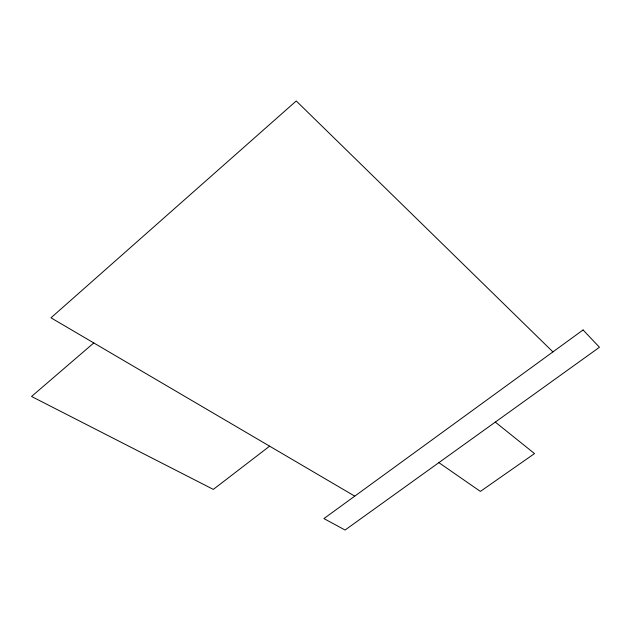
<?xml version="1.0" encoding="UTF-8"?>
<svg xmlns="http://www.w3.org/2000/svg" width="631" height="631" viewBox="0 0 631 631"><rect width="100%" height="100%" fill="white"/><g stroke="black" fill="none" stroke-linecap="round" stroke-linejoin="round"><path stroke-width="0.95" d="M93.79 342.948L31.55 396.473L213.333 489.404L269.618 446.164M354.748 496.14L50.985 317.819L296.255 100.968L552.922 351.893M438.876 462.633L480.388 491.415L534.52 453.586L495.303 422.092M583.076 329.95L323.924 518.579L345.062 530.032L599.45 347.271L583.076 329.95"/></g></svg>
